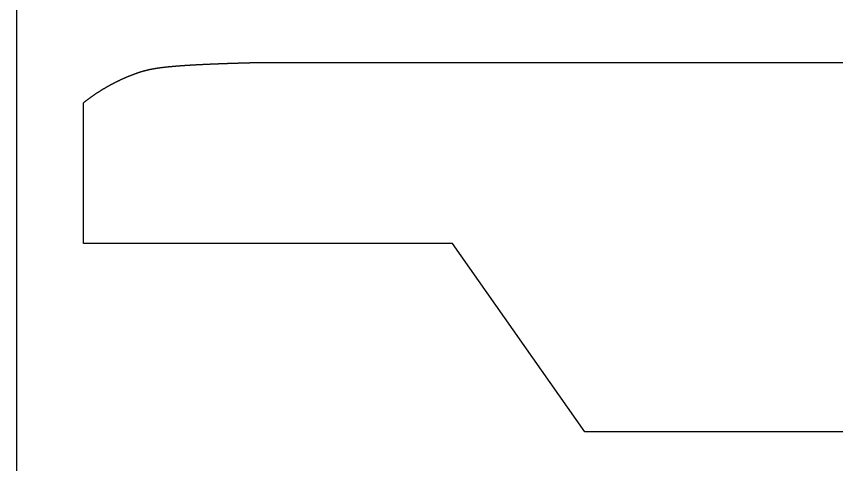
# Model space of a CAD drawing. Header units: inches. Extents: x -1244 to -570, y -2074 to -1714.
# Drawn here: x -1195.002 to -1190.556, y -1991.815 to -1989.387 of the extents above; entities that cross this region are included whole.
import ezdxf

# ---------------------------------------------------------------- set-up
doc = ezdxf.new("R2010")
doc.units = ezdxf.units.IN
doc.header["$LTSCALE"] = 0.1
doc.header["$MEASUREMENT"] = 0
doc.layers.add('pic', color=1, linetype='Continuous')

msp = doc.modelspace()

# ---------------------------------------------------------------- linework, layer by layer
at = {"color": 7, "linetype": 'Continuous', "lineweight": 25}
msp.add_lwpolyline([(-1183.71122, -1991.63687), (-1191.92008, -1991.63687), (-1192.63761, -1990.61687), (-1194.63761, -1990.61687), (-1194.63761, -1989.85438), (-1194.63586, -1989.85298), (-1194.63411, -1989.85159), (-1194.63236, -1989.85021), (-1194.6306, -1989.84883), (-1194.62884, -1989.84745), (-1194.62708, -1989.84607), (-1194.62531, -1989.8447), (-1194.62354, -1989.84333), (-1194.62176, -1989.84197), (-1194.61999, -1989.84061), (-1194.6182, -1989.83925), (-1194.61642, -1989.8379), (-1194.61463, -1989.83656), (-1194.61284, -1989.83521), (-1194.61104, -1989.83387), (-1194.60925, -1989.83254), (-1194.60745, -1989.8312), (-1194.60564, -1989.82988), (-1194.60383, -1989.82855), (-1194.60202, -1989.82723), (-1194.60021, -1989.82591), (-1194.59839, -1989.8246), (-1194.59657, -1989.82329), (-1194.59474, -1989.82199), (-1194.59292, -1989.82069), (-1194.59108, -1989.81939), (-1194.58925, -1989.8181), (-1194.58741, -1989.81681), (-1194.58557, -1989.81553), (-1194.58373, -1989.81425), (-1194.58188, -1989.81297), (-1194.58003, -1989.8117), (-1194.57818, -1989.81043), (-1194.57633, -1989.80917), (-1194.57447, -1989.80791), (-1194.5726, -1989.80665), (-1194.57074, -1989.8054), (-1194.56887, -1989.80415), (-1194.567, -1989.80291), (-1194.56513, -1989.80167), (-1194.56325, -1989.80043), (-1194.56137, -1989.7992), (-1194.55949, -1989.79798), (-1194.5576, -1989.79675), (-1194.55571, -1989.79554), (-1194.55382, -1989.79432), (-1194.55193, -1989.79311), (-1194.55003, -1989.7919), (-1194.54813, -1989.7907), (-1194.54623, -1989.78951), (-1194.54432, -1989.78831), (-1194.54241, -1989.78712), (-1194.5405, -1989.78594), (-1194.53859, -1989.78476), (-1194.53667, -1989.78358), (-1194.53475, -1989.78241), (-1194.53283, -1989.78124), (-1194.53091, -1989.78008), (-1194.52898, -1989.77892), (-1194.52705, -1989.77776), (-1194.52511, -1989.77661), (-1194.52318, -1989.77546), (-1194.52124, -1989.77432), (-1194.5193, -1989.77318), (-1194.51736, -1989.77205), (-1194.51541, -1989.77092), (-1194.51346, -1989.7698), (-1194.51151, -1989.76867), (-1194.50956, -1989.76756), (-1194.5076, -1989.76645), (-1194.50564, -1989.76534), (-1194.50368, -1989.76424), (-1194.50172, -1989.76314), (-1194.49975, -1989.76204), (-1194.49778, -1989.76095), (-1194.49581, -1989.75987), (-1194.49384, -1989.75879), (-1194.49186, -1989.75771), (-1194.48988, -1989.75664), (-1194.4879, -1989.75557), (-1194.48592, -1989.7545), (-1194.48393, -1989.75345), (-1194.48195, -1989.75239), (-1194.47996, -1989.75134), (-1194.47796, -1989.7503), (-1194.47597, -1989.74925), (-1194.47397, -1989.74822), (-1194.47197, -1989.74719), (-1194.46997, -1989.74616), (-1194.46797, -1989.74513), (-1194.46596, -1989.74412), (-1194.46395, -1989.7431), (-1194.46194, -1989.74209), (-1194.45993, -1989.74109), (-1194.45792, -1989.74009), (-1194.4559, -1989.73909), (-1194.45388, -1989.7381), (-1194.45186, -1989.73711), (-1194.44984, -1989.73613), (-1194.44781, -1989.73515), (-1194.44579, -1989.73418), (-1194.44376, -1989.73321), (-1194.44172, -1989.73225), (-1194.43969, -1989.73129), (-1194.43766, -1989.73034), (-1194.43562, -1989.72939), (-1194.43358, -1989.72844), (-1194.43154, -1989.7275), (-1194.4295, -1989.72657), (-1194.42745, -1989.72564), (-1194.4254, -1989.72471), (-1194.42336, -1989.72379), (-1194.42131, -1989.72287), (-1194.41925, -1989.72196), (-1194.4172, -1989.72105), (-1194.41514, -1989.72015), (-1194.41308, -1989.71925), (-1194.41103, -1989.71836), (-1194.40896, -1989.71747), (-1194.4069, -1989.71659), (-1194.40484, -1989.71571), (-1194.40277, -1989.71483), (-1194.4007, -1989.71396), (-1194.39863, -1989.7131), (-1194.39656, -1989.71224), (-1194.39448, -1989.71138), (-1194.39241, -1989.71053), (-1194.39033, -1989.70969), (-1194.38825, -1989.70885), (-1194.38617, -1989.70801), (-1194.38409, -1989.70718), (-1194.38201, -1989.70636), (-1194.37992, -1989.70554), (-1194.37784, -1989.70472), (-1194.37575, -1989.70391), (-1194.37366, -1989.7031), (-1194.37157, -1989.7023), (-1194.36948, -1989.7015), (-1194.36738, -1989.70071), (-1194.36529, -1989.69993), (-1194.36319, -1989.69914), (-1194.36109, -1989.69837), (-1194.35899, -1989.6976), (-1194.35689, -1989.69683), (-1194.35479, -1989.69607), (-1194.35269, -1989.69531), (-1194.35058, -1989.69456), (-1194.34847, -1989.69381), (-1194.34637, -1989.69307), (-1194.34584, -1989.69288), (-1194.34557, -1989.69279), (-1194.34531, -1989.6927), (-1194.34425, -1989.69233), (-1194.34212, -1989.69159), (-1194.34105, -1989.69122), (-1194.33999, -1989.69086), (-1194.33892, -1989.69049), (-1194.33784, -1989.69013), (-1194.33677, -1989.68977), (-1194.3357, -1989.68941), (-1194.33462, -1989.68905), (-1194.33354, -1989.68869), (-1194.33245, -1989.68833), (-1194.33136, -1989.68797), (-1194.33027, -1989.68762), (-1194.32917, -1989.68727), (-1194.32807, -1989.68691), (-1194.32697, -1989.68656), (-1194.32586, -1989.68621), (-1194.32474, -1989.68586), (-1194.32362, -1989.68551), (-1194.3225, -1989.68516), (-1194.32137, -1989.68482), (-1194.32023, -1989.68447), (-1194.31966, -1989.6843), (-1194.31908, -1989.68413), (-1194.31851, -1989.68396), (-1194.31793, -1989.68379), (-1194.31736, -1989.68362), (-1194.31678, -1989.68345), (-1194.3162, -1989.68328), (-1194.31561, -1989.68311), (-1194.31503, -1989.68294), (-1194.31444, -1989.68277), (-1194.31386, -1989.6826), (-1194.31327, -1989.68243), (-1194.31267, -1989.68226), (-1194.31208, -1989.68209), (-1194.31148, -1989.68192), (-1194.31089, -1989.68176), (-1194.31029, -1989.68159), (-1194.30968, -1989.68142), (-1194.30908, -1989.68125), (-1194.30847, -1989.68109), (-1194.30786, -1989.68092), (-1194.30725, -1989.68075), (-1194.30664, -1989.68059), (-1194.30603, -1989.68042), (-1194.30541, -1989.68026), (-1194.30479, -1989.68009), (-1194.30417, -1989.67993), (-1194.30354, -1989.67976), (-1194.30291, -1989.6796), (-1194.30229, -1989.67944), (-1194.30165, -1989.67927), (-1194.30102, -1989.67911), (-1194.30038, -1989.67895), (-1194.29974, -1989.67878), (-1194.2991, -1989.67862), (-1194.29846, -1989.67846), (-1194.29781, -1989.6783), (-1194.29716, -1989.67813), (-1194.29651, -1989.67797), (-1194.29585, -1989.67781), (-1194.29519, -1989.67765), (-1194.29453, -1989.67749), (-1194.29387, -1989.67733), (-1194.2932, -1989.67717), (-1194.29253, -1989.67701), (-1194.29186, -1989.67685), (-1194.29118, -1989.67669), (-1194.2905, -1989.67653), (-1194.28982, -1989.67637), (-1194.28914, -1989.67621), (-1194.28845, -1989.67606), (-1194.28776, -1989.6759), (-1194.28707, -1989.67574), (-1194.28637, -1989.67558), (-1194.28567, -1989.67543), (-1194.28496, -1989.67527), (-1194.28426, -1989.67511), (-1194.28355, -1989.67496), (-1194.28283, -1989.6748), (-1194.28212, -1989.67464), (-1194.2814, -1989.67449), (-1194.28067, -1989.67433), (-1194.27995, -1989.67418), (-1194.27921, -1989.67402), (-1194.27848, -1989.67387), (-1194.27774, -1989.67372), (-1194.277, -1989.67356), (-1194.27626, -1989.67341), (-1194.27551, -1989.67325), (-1194.27476, -1989.6731), (-1194.274, -1989.67295), (-1194.27324, -1989.6728), (-1194.27248, -1989.67264), (-1194.27171, -1989.67249), (-1194.27094, -1989.67234), (-1194.27016, -1989.67219), (-1194.26939, -1989.67204), (-1194.2686, -1989.67189), (-1194.26782, -1989.67174), (-1194.26703, -1989.67158), (-1194.26623, -1989.67143), (-1194.26543, -1989.67128), (-1194.26463, -1989.67113), (-1194.26382, -1989.67099), (-1194.26301, -1989.67084), (-1194.2622, -1989.67069), (-1194.26138, -1989.67054), (-1194.26055, -1989.67039), (-1194.25973, -1989.67024), (-1194.25889, -1989.67009), (-1194.25806, -1989.66995), (-1194.25722, -1989.6698), (-1194.25637, -1989.66965), (-1194.25552, -1989.6695), (-1194.25467, -1989.66936), (-1194.25381, -1989.66921), (-1194.25295, -1989.66907), (-1194.25208, -1989.66892), (-1194.25121, -1989.66877), (-1194.25033, -1989.66863), (-1194.24945, -1989.66848), (-1194.24857, -1989.66834), (-1194.24768, -1989.66819), (-1194.24678, -1989.66805), (-1194.24588, -1989.66791), (-1194.24498, -1989.66776), (-1194.24407, -1989.66762), (-1194.24315, -1989.66748), (-1194.24223, -1989.66733), (-1194.24131, -1989.66719), (-1194.24038, -1989.66705), (-1194.23945, -1989.6669), (-1194.23851, -1989.66676), (-1194.23756, -1989.66662), (-1194.23661, -1989.66648), (-1194.23566, -1989.66634), (-1194.2347, -1989.6662), (-1194.23374, -1989.66606), (-1194.23277, -1989.66592), (-1194.23179, -1989.66578), (-1194.23081, -1989.66564), (-1194.22983, -1989.6655), (-1194.22884, -1989.66536), (-1194.22784, -1989.66522), (-1194.22684, -1989.66508), (-1194.22583, -1989.66494), (-1194.22482, -1989.6648), (-1194.2238, -1989.66466), (-1194.22278, -1989.66452), (-1194.22175, -1989.66439), (-1194.22072, -1989.66425), (-1194.21968, -1989.66411), (-1194.21864, -1989.66397), (-1194.21758, -1989.66384), (-1194.21653, -1989.6637), (-1194.21547, -1989.66356), (-1194.2144, -1989.66343), (-1194.21333, -1989.66329), (-1194.21225, -1989.66316), (-1194.21116, -1989.66302), (-1194.21007, -1989.66289), (-1194.20897, -1989.66275), (-1194.20787, -1989.66262), (-1194.20676, -1989.66248), (-1194.20565, -1989.66235), (-1194.20453, -1989.66221), (-1194.2034, -1989.66208), (-1194.20227, -1989.66195), (-1194.20113, -1989.66181), (-1194.19998, -1989.66168), (-1194.19883, -1989.66155), (-1194.19768, -1989.66142), (-1194.19651, -1989.66128), (-1194.19534, -1989.66115), (-1194.19417, -1989.66102), (-1194.19299, -1989.66089), (-1194.1918, -1989.66076), (-1194.1906, -1989.66063), (-1194.1894, -1989.66049), (-1194.1888, -1989.66043), (-1194.18819, -1989.66036), (-1194.18759, -1989.6603), (-1194.18698, -1989.66023), (-1194.18637, -1989.66017), (-1194.18576, -1989.6601), (-1194.18515, -1989.66004), (-1194.18453, -1989.65997), (-1194.18391, -1989.65991), (-1194.1833, -1989.65984), (-1194.18268, -1989.65978), (-1194.18206, -1989.65971), (-1194.18143, -1989.65965), (-1194.18081, -1989.65959), (-1194.18018, -1989.65952), (-1194.17956, -1989.65946), (-1194.17893, -1989.65939), (-1194.1783, -1989.65933), (-1194.17766, -1989.65926), (-1194.17703, -1989.6592), (-1194.17639, -1989.65913), (-1194.17576, -1989.65907), (-1194.17512, -1989.65901), (-1194.17447, -1989.65894), (-1194.17383, -1989.65888), (-1194.17319, -1989.65882), (-1194.17254, -1989.65875), (-1194.17189, -1989.65869), (-1194.17124, -1989.65862), (-1194.17059, -1989.65856), (-1194.16994, -1989.6585), (-1194.16929, -1989.65843), (-1194.16863, -1989.65837), (-1194.16797, -1989.65831), (-1194.16731, -1989.65824), (-1194.16665, -1989.65818), (-1194.16599, -1989.65812), (-1194.16532, -1989.65805), (-1194.16465, -1989.65799), (-1194.16398, -1989.65793), (-1194.16331, -1989.65786), (-1194.16264, -1989.6578), (-1194.16197, -1989.65774), (-1194.16129, -1989.65768), (-1194.16061, -1989.65761), (-1194.15994, -1989.65755), (-1194.15925, -1989.65749), (-1194.15857, -1989.65742), (-1194.15789, -1989.65736), (-1194.1572, -1989.6573), (-1194.15651, -1989.65724), (-1194.15582, -1989.65718), (-1194.15513, -1989.65711), (-1194.15444, -1989.65705), (-1194.15374, -1989.65699), (-1194.15304, -1989.65693), (-1194.15234, -1989.65686), (-1194.15164, -1989.6568), (-1194.15094, -1989.65674), (-1194.15024, -1989.65668), (-1194.14953, -1989.65662), (-1194.14882, -1989.65655), (-1194.14811, -1989.65649), (-1194.1474, -1989.65643), (-1194.14669, -1989.65637), (-1194.14597, -1989.65631), (-1194.14525, -1989.65625), (-1194.14453, -1989.65619), (-1194.14381, -1989.65612), (-1194.14309, -1989.65606), (-1194.14236, -1989.656), (-1194.14164, -1989.65594), (-1194.14091, -1989.65588), (-1194.14018, -1989.65582), (-1194.13945, -1989.65576), (-1194.13871, -1989.6557), (-1194.13797, -1989.65564), (-1194.13724, -1989.65557), (-1194.1365, -1989.65551), (-1194.13575, -1989.65545), (-1194.13501, -1989.65539), (-1194.13426, -1989.65533), (-1194.13352, -1989.65527), (-1194.13277, -1989.65521), (-1194.13202, -1989.65515), (-1194.13126, -1989.65509), (-1194.13051, -1989.65503), (-1194.12975, -1989.65497), (-1194.12899, -1989.65491), (-1194.12823, -1989.65485), (-1194.12746, -1989.65479), (-1194.1267, -1989.65473), (-1194.12593, -1989.65467), (-1194.12516, -1989.65461), (-1194.12439, -1989.65455), (-1194.12362, -1989.65449), (-1194.12284, -1989.65443), (-1194.12207, -1989.65437), (-1194.12129, -1989.65431), (-1194.12051, -1989.65425), (-1194.11972, -1989.65419), (-1194.11894, -1989.65413), (-1194.11815, -1989.65407), (-1194.11736, -1989.65401), (-1194.11657, -1989.65395), (-1194.11578, -1989.65389), (-1194.11498, -1989.65383), (-1194.11419, -1989.65377), (-1194.11339, -1989.65372), (-1194.11259, -1989.65366), (-1194.11178, -1989.6536), (-1194.11098, -1989.65354), (-1194.11017, -1989.65348), (-1194.10936, -1989.65342), (-1194.10855, -1989.65336), (-1194.10774, -1989.6533), (-1194.10692, -1989.65324), (-1194.1061, -1989.65319), (-1194.10529, -1989.65313), (-1194.10446, -1989.65307), (-1194.10364, -1989.65301), (-1194.10281, -1989.65295), (-1194.10199, -1989.65289), (-1194.10116, -1989.65283), (-1194.10032, -1989.65278), (-1194.09949, -1989.65272), (-1194.09865, -1989.65266), (-1194.09782, -1989.6526), (-1194.09698, -1989.65254), (-1194.09613, -1989.65249), (-1194.09529, -1989.65243), (-1194.09444, -1989.65237), (-1194.09359, -1989.65231), (-1194.09274, -1989.65225), (-1194.09189, -1989.6522), (-1194.09104, -1989.65214), (-1194.09018, -1989.65208), (-1194.08932, -1989.65202), (-1194.08846, -1989.65197), (-1194.08759, -1989.65191), (-1194.08673, -1989.65185), (-1194.08586, -1989.65179), (-1194.08499, -1989.65174), (-1194.08412, -1989.65168), (-1194.08324, -1989.65162), (-1194.08237, -1989.65157), (-1194.08149, -1989.65151), (-1194.08061, -1989.65145), (-1194.07973, -1989.65139), (-1194.07884, -1989.65134), (-1194.07795, -1989.65128), (-1194.07706, -1989.65122), (-1194.07617, -1989.65117), (-1194.07528, -1989.65111), (-1194.07438, -1989.65105), (-1194.07348, -1989.651), (-1194.07258, -1989.65094), (-1194.07168, -1989.65088), (-1194.07078, -1989.65083), (-1194.06987, -1989.65077), (-1194.06896, -1989.65072), (-1194.06805, -1989.65066), (-1194.06713, -1989.6506), (-1194.06622, -1989.65055), (-1194.0653, -1989.65049), (-1194.06438, -1989.65043), (-1194.06346, -1989.65038), (-1194.06253, -1989.65032), (-1194.0616, -1989.65027), (-1194.06067, -1989.65021), (-1194.05974, -1989.65015), (-1194.05881, -1989.6501), (-1194.05787, -1989.65004), (-1194.05693, -1989.64999), (-1194.05599, -1989.64993), (-1194.05505, -1989.64988), (-1194.0541, -1989.64982), (-1194.05316, -1989.64977), (-1194.05221, -1989.64971), (-1194.05125, -1989.64966), (-1194.0503, -1989.6496), (-1194.04934, -1989.64954), (-1194.04838, -1989.64949), (-1194.04742, -1989.64943), (-1194.04646, -1989.64938), (-1194.04549, -1989.64932), (-1194.04452, -1989.64927), (-1194.04355, -1989.64921), (-1194.04258, -1989.64916), (-1194.04161, -1989.64911), (-1194.04063, -1989.64905), (-1194.03965, -1989.649), (-1194.03867, -1989.64894), (-1194.03768, -1989.64889), (-1194.03669, -1989.64883), (-1194.0357, -1989.64878), (-1194.03471, -1989.64872), (-1194.03372, -1989.64867), (-1194.03272, -1989.64861), (-1194.03172, -1989.64856), (-1194.03072, -1989.64851), (-1194.02972, -1989.64845), (-1194.02871, -1989.6484), (-1194.0277, -1989.64834), (-1194.02669, -1989.64829), (-1194.02568, -1989.64824), (-1194.02466, -1989.64818), (-1194.02365, -1989.64813), (-1194.02263, -1989.64807), (-1194.0216, -1989.64802), (-1194.02058, -1989.64797), (-1194.01955, -1989.64791), (-1194.01852, -1989.64786), (-1194.01749, -1989.64781), (-1194.01645, -1989.64775), (-1194.01542, -1989.6477), (-1194.01438, -1989.64765), (-1194.01333, -1989.64759), (-1194.01229, -1989.64754), (-1194.01124, -1989.64749), (-1194.01019, -1989.64743), (-1194.00914, -1989.64738), (-1194.00809, -1989.64733), (-1194.00703, -1989.64727), (-1194.00597, -1989.64722), (-1194.00491, -1989.64717), (-1194.00385, -1989.64711), (-1194.00278, -1989.64706), (-1194.00171, -1989.64701), (-1194.00064, -1989.64696), (-1193.99956, -1989.6469), (-1193.99849, -1989.64685), (-1193.99741, -1989.6468), (-1193.99633, -1989.64675), (-1193.99524, -1989.64669), (-1193.99416, -1989.64664), (-1193.99307, -1989.64659), (-1193.99197, -1989.64654), (-1193.99088, -1989.64648), (-1193.98978, -1989.64643), (-1193.98868, -1989.64638), (-1193.98758, -1989.64633), (-1193.98648, -1989.64628), (-1193.98537, -1989.64622), (-1193.98426, -1989.64617), (-1193.98315, -1989.64612), (-1193.98204, -1989.64607), (-1193.98092, -1989.64602), (-1193.9798, -1989.64596), (-1193.97868, -1989.64591), (-1193.97755, -1989.64586), (-1193.97642, -1989.64581), (-1193.97529, -1989.64576), (-1193.97416, -1989.64571), (-1193.97303, -1989.64565), (-1193.97189, -1989.6456), (-1193.97075, -1989.64555), (-1193.96961, -1989.6455), (-1193.96846, -1989.64545), (-1193.96731, -1989.6454), (-1193.96616, -1989.64535), (-1193.96501, -1989.6453), (-1193.96385, -1989.64524), (-1193.9627, -1989.64519), (-1193.96153, -1989.64514), (-1193.96037, -1989.64509), (-1193.95921, -1989.64504), (-1193.95804, -1989.64499), (-1193.95686, -1989.64494), (-1193.95569, -1989.64489), (-1193.95451, -1989.64484), (-1193.95333, -1989.64479), (-1193.95215, -1989.64474), (-1193.95097, -1989.64469), (-1193.94978, -1989.64464), (-1193.94859, -1989.64459), (-1193.9474, -1989.64454), (-1193.9462, -1989.64448), (-1193.945, -1989.64443), (-1193.9438, -1989.64438), (-1193.9426, -1989.64433), (-1193.94139, -1989.64428), (-1193.94019, -1989.64423), (-1193.93897, -1989.64418), (-1193.93776, -1989.64413), (-1193.93654, -1989.64408), (-1193.93532, -1989.64403), (-1193.9341, -1989.64398), (-1193.93288, -1989.64393), (-1193.93165, -1989.64388), (-1193.93042, -1989.64384), (-1193.92919, -1989.64379), (-1193.92795, -1989.64374), (-1193.92671, -1989.64369), (-1193.92547, -1989.64364), (-1193.92423, -1989.64359), (-1193.92298, -1989.64354), (-1193.92173, -1989.64349), (-1193.92048, -1989.64344), (-1193.91922, -1989.64339), (-1193.91796, -1989.64334), (-1193.9167, -1989.64329), (-1193.91544, -1989.64324), (-1193.91417, -1989.64319), (-1193.91291, -1989.64314), (-1193.91163, -1989.6431), (-1193.91036, -1989.64305), (-1193.90908, -1989.643), (-1193.9078, -1989.64295), (-1193.90652, -1989.6429), (-1193.90523, -1989.64285), (-1193.90395, -1989.6428), (-1193.90266, -1989.64275), (-1193.90136, -1989.64271), (-1193.90006, -1989.64266), (-1193.89877, -1989.64261), (-1193.89746, -1989.64256), (-1193.89616, -1989.64251), (-1193.89485, -1989.64246), (-1193.89354, -1989.64242), (-1193.89223, -1989.64237), (-1193.89091, -1989.64232), (-1193.88959, -1989.64227), (-1193.88827, -1989.64222), (-1193.88694, -1989.64217), (-1193.88561, -1989.64213), (-1193.88428, -1989.64208), (-1193.88295, -1989.64203), (-1193.88161, -1989.64198), (-1193.88027, -1989.64193), (-1193.87893, -1989.64189), (-1193.87759, -1989.64184), (-1193.87624, -1989.64179), (-1193.87489, -1989.64174), (-1193.87353, -1989.6417), (-1193.87218, -1989.64165), (-1193.87082, -1989.6416), (-1193.86946, -1989.64155), (-1193.86809, -1989.64151), (-1193.86672, -1989.64146), (-1193.86535, -1989.64141), (-1193.86398, -1989.64136), (-1193.8626, -1989.64132), (-1193.86122, -1989.64127), (-1193.85984, -1989.64122), (-1193.85845, -1989.64118), (-1193.85706, -1989.64113), (-1193.85567, -1989.64108), (-1193.85428, -1989.64104), (-1193.85288, -1989.64099), (-1193.85148, -1989.64094), (-1193.85008, -1989.64089), (-1193.84867, -1989.64085), (-1193.84726, -1989.6408), (-1193.84585, -1989.64075), (-1193.84443, -1989.64071), (-1193.84302, -1989.64066), (-1193.8416, -1989.64061), (-1193.84017, -1989.64057), (-1193.83874, -1989.64052), (-1193.83731, -1989.64048), (-1193.83588, -1989.64043), (-1193.83445, -1989.64038), (-1193.83301, -1989.64034), (-1193.83156, -1989.64029), (-1193.83012, -1989.64024), (-1193.82867, -1989.6402), (-1193.82722, -1989.64015), (-1193.82577, -1989.64011), (-1193.82431, -1989.64006), (-1193.82285, -1989.64001), (-1193.82139, -1989.63997), (-1193.81992, -1989.63992), (-1193.81845, -1989.63988), (-1193.81698, -1989.63983), (-1193.8155, -1989.63979), (-1193.81402, -1989.63974), (-1193.81254, -1989.63969), (-1193.81106, -1989.63965), (-1193.80957, -1989.6396), (-1193.80808, -1989.63956), (-1193.80659, -1989.63951), (-1193.80509, -1989.63947), (-1193.80359, -1989.63942), (-1193.80209, -1989.63938), (-1193.80058, -1989.63933), (-1193.79907, -1989.63929), (-1193.79756, -1989.63924), (-1193.79605, -1989.6392), (-1193.79453, -1989.63915), (-1193.79301, -1989.63911), (-1193.79148, -1989.63906), (-1193.78995, -1989.63902), (-1193.78842, -1989.63897), (-1193.78689, -1989.63893), (-1193.78535, -1989.63888), (-1193.78381, -1989.63884), (-1193.78227, -1989.63879), (-1193.78072, -1989.63875), (-1193.77917, -1989.6387), (-1193.77762, -1989.63866), (-1193.77607, -1989.63861), (-1193.77451, -1989.63857), (-1193.77295, -1989.63852), (-1193.77138, -1989.63848), (-1193.76981, -1989.63844), (-1193.76824, -1989.63839), (-1193.76667, -1989.63835), (-1193.76509, -1989.6383), (-1193.76351, -1989.63826), (-1193.76192, -1989.63821), (-1193.76034, -1989.63817), (-1193.75875, -1989.63813), (-1193.75715, -1989.63808), (-1193.75555, -1989.63804), (-1193.75395, -1989.63799), (-1193.75235, -1989.63795), (-1193.75074, -1989.63791), (-1193.74914, -1989.63786), (-1193.74752, -1989.63782), (-1193.74591, -1989.63778), (-1193.74429, -1989.63773), (-1193.74266, -1989.63769), (-1193.74104, -1989.63764), (-1193.73941, -1989.6376), (-1193.73778, -1989.63756), (-1193.73614, -1989.63751), (-1193.7345, -1989.63747), (-1193.73286, -1989.63743), (-1193.73122, -1989.63738), (-1193.72957, -1989.63734), (-1193.72792, -1989.6373), (-1193.72626, -1989.63725), (-1193.7246, -1989.63721), (-1193.72294, -1989.63717), (-1193.72128, -1989.63713), (-1193.71961, -1989.63708), (-1193.71794, -1989.63704), (-1193.71626, -1989.637), (-1193.71458, -1989.63695), (-1193.7129, -1989.63691), (-1193.71122, -1989.63687), (-1131.28274, -1989.63687)], dxfattribs=at)
at = {"layer": 'pic', "color": 1}
msp.add_lwpolyline([(-1195.00188, -2004.52627), (-1081.50188, -2004.52627), (-1081.50188, -1961.52627), (-1195.00188, -1961.52627)], close=True, dxfattribs=at)

doc.saveas('drawing.dxf')
